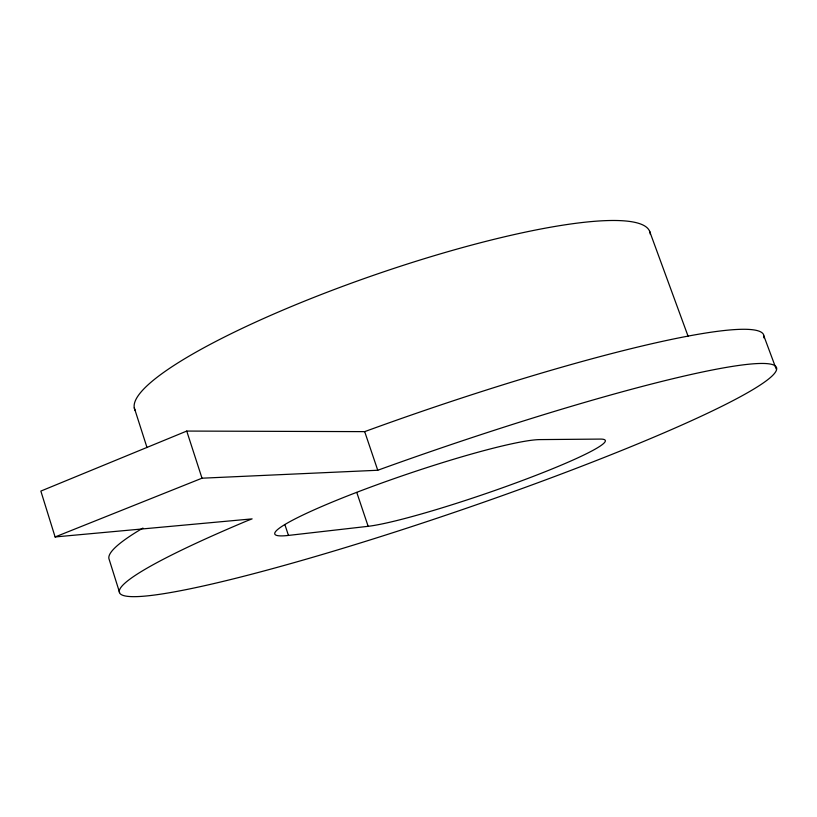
<?xml version="1.0" encoding="UTF-8"?>
<svg xmlns="http://www.w3.org/2000/svg" width="817" height="817" viewBox="0 0 817 817"><rect width="100%" height="100%" fill="white"/><g stroke="black" fill="none" stroke-linecap="round" stroke-linejoin="round"><path stroke-width="1.23" d="M763.824 337.84A345.948 38.542 -18.9 0 0 364.688 431.631L186.736 431.07L40.85 491.088L55.107 536.953L252.116 518.877L247.204 520.776A346.857 32.619 -18.9 0 0 279.557 566.712A346.857 32.619 -18.9 0 0 771.891 376.177A346.857 32.619 -18.9 0 0 377.75 470.255L202.003 478.2L55.107 536.953M288.452 535.421L368.15 526.311A130.74 11.561 -18.9 0 0 524.044 479.896A130.74 11.561 -18.9 0 0 600.066 439.086L540.262 439.597A143.925 14.052 -18.8 0 0 359.225 491.374A143.925 14.052 -18.8 0 0 288.452 535.421L284.857 524.524M763.915 336.083L776.15 368.916M649.586 231.18L688.128 336.349M364.688 431.631L377.75 470.255M356.774 492.437L368.15 526.311M186.736 431.07L202.003 478.2M134.274 407.785L147.009 447.553M119.609 592.601L109.172 559.431A345.948 38.542 -18.9 0 1 142.934 528.078M135.316 410.685A272.439 48.785 -19 0 1 378.414 273.613A272.439 48.785 -19 0 1 650.281 234.213"/></g></svg>
